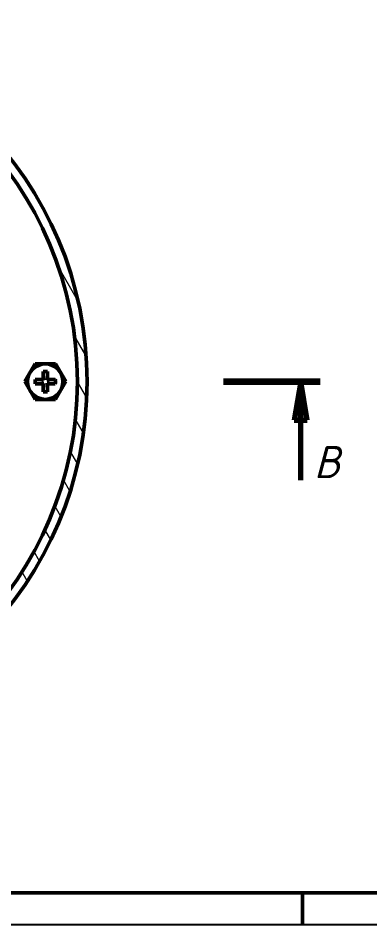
# Model space of a CAD drawing. Header units: millimetres. Extents: x 0 to 586, y -128 to 462.
# Drawn here: x 165.7 to 220.5, y 0 to 140.9 of the extents above; entities that cross this region are included whole.
import ezdxf

# ---------------------------------------------------------------- set-up
doc = ezdxf.new("R2010")
doc.units = ezdxf.units.MM
doc.linetypes.add('Сплошная', pattern=[0])
doc.linetypes.add('Штриховая (длинный-короткий)', pattern=[13.68, 9.12, -1.14, 2.28, -1.14])
doc.layers.add('Viewport1ForCustomObjects_0', color=7, linetype='Continuous')
doc.layers.add('Viewport3ForCustomObjects_0', color=7, linetype='Continuous')
for name, color, linetype, lineweight in [('Видимый контур (ГОСТ)', 7, 'Сплошная', 50), ('Кромка (ГОСТ)', 7, 'Сплошная', 50), ('Линия  разреза (ГОСТ)', 7, 'Штриховая (длинный-короткий)', 70), ('Штриховка (ГОСТ)', 7, 'Сплошная', 18)]:
    doc.layers.add(name, color=color, linetype=linetype, lineweight=lineweight)

# ---------------------------------------------------------------- blocks, each defined once
blk = doc.blocks.new('CustomObjectsInViewport3_0')
at = {"layer": 'Видимый контур (ГОСТ)', "ltscale": 1.31579}
for p, q in [((-10016.18, -10063), (-10014.59, -10060.25)), ((-10014.59, -10060.25), (-10011.41, -10060.25)), ((-10011.41, -10060.25), (-10009.82, -10063)), ((-10013.34, -10062.66), (-10013.34, -10061.44)), ((-10012.66, -10061.44), (-10012.66, -10062.66)), ((-10014.59, -10065.75), (-10016.18, -10063)), ((-10014.56, -10062.66), (-10013.34, -10062.66)), ((-10013.34, -10063.34), (-10014.56, -10063.34)), ((-10013.34, -10062.66), (-10013.3, -10062.7)), ((-10013.3, -10063.3), (-10013.34, -10063.34)), ((-10013.34, -10064.56), (-10013.34, -10063.34)), ((-10012.7, -10062.7), (-10012.66, -10062.66)), ((-10012.66, -10063.34), (-10012.7, -10063.3)), ((-10012.66, -10062.66), (-10011.44, -10062.66)), ((-10012.66, -10063.34), (-10012.66, -10064.56)), ((-10011.44, -10063.34), (-10012.66, -10063.34)), ((-10009.82, -10063), (-10011.41, -10065.75)), ((-10011.41, -10065.75), (-10014.59, -10065.75))]:
    blk.add_line(p, q, dxfattribs=at)
for centre, radius in [((-10063, -10063), 56.5), ((-10063, -10063), 55), ((-10013, -10063), 2.75)]:
    blk.add_circle(centre, radius, dxfattribs=at)
at = {"layer": 'Видимый контур (ГОСТ)', "ltscale": 1.31579, "extrusion": (0, 0, -1)}
for start, end in [(77.6438, 102.3562), (347.6438, 12.3562), (167.6438, 192.3562), (257.6438, 282.3562)]:
    blk.add_arc((10013, -10063), 1.6, start, end, dxfattribs=at)
at = {"layer": 'Видимый контур (ГОСТ)', "ltscale": 1.31579}
for points, weights, knots in [([(-10013.34, -10061.44), (-10013.34, -10061.53), (-10013.32, -10062.11), (-10013.3, -10062.57), (-10013.3, -10062.7)], [1.87913725821, 1.97175060236, 2.88984367579, 4.43328965765, 5.01632485671], [0.0391024, 0.0391024, 0.0391024, 0.0477453, 0.1266814, 0.2323788, 0.2323788, 0.2323788]), ([(-10012.7, -10062.7), (-10012.69, -10062.49), (-10012.67, -10061.73), (-10012.66, -10061.44)], [5.01632485671, 4.12700923652, 2.22261323409, 1.87913725821], [0.6424717, 0.6424717, 0.6424717, 0.8036941, 0.8357481, 0.8357481, 0.8357481]), ([(-10013.3, -10062.7), (-10013.51, -10062.69), (-10014.27, -10062.67), (-10014.56, -10062.66)], [5.01632485671, 4.12700923652, 2.22261323409, 1.87913725821], [0.6424717, 0.6424717, 0.6424717, 0.8036941, 0.8357481, 0.8357481, 0.8357481]), ([(-10014.56, -10063.34), (-10014.47, -10063.34), (-10013.89, -10063.32), (-10013.43, -10063.3), (-10013.3, -10063.3)], [1.87913725821, 1.97175060236, 2.88984367579, 4.43328965765, 5.01632485671], [0.0391024, 0.0391024, 0.0391024, 0.0477453, 0.1266814, 0.2323788, 0.2323788, 0.2323788]), ([(-10013.3, -10063.3), (-10013.31, -10063.51), (-10013.33, -10064.27), (-10013.34, -10064.56)], [5.01632485671, 4.12700923652, 2.22261323409, 1.87913725821], [0.6424717, 0.6424717, 0.6424717, 0.8036941, 0.8357481, 0.8357481, 0.8357481]), ([(-10011.44, -10062.66), (-10011.53, -10062.66), (-10012.11, -10062.68), (-10012.57, -10062.7), (-10012.7, -10062.7)], [1.87913725821, 1.97175060236, 2.88984367579, 4.43328965765, 5.01632485671], [0.0391024, 0.0391024, 0.0391024, 0.0477453, 0.1266814, 0.2323788, 0.2323788, 0.2323788]), ([(-10012.66, -10064.56), (-10012.66, -10064.47), (-10012.68, -10063.89), (-10012.7, -10063.43), (-10012.7, -10063.3)], [1.87913725821, 1.97175060236, 2.88984367579, 4.43328965765, 5.01632485671], [0.0391024, 0.0391024, 0.0391024, 0.0477453, 0.1266814, 0.2323788, 0.2323788, 0.2323788]), ([(-10012.7, -10063.3), (-10012.49, -10063.31), (-10011.73, -10063.33), (-10011.44, -10063.34)], [5.01632485671, 4.12700923652, 2.22261323409, 1.87913725821], [0.6424717, 0.6424717, 0.6424717, 0.8036941, 0.8357481, 0.8357481, 0.8357481])]:
    blk.add_rational_spline(points, weights, degree=2, knots=knots, dxfattribs=at)
at = {"layer": 'Штриховка (ГОСТ)', "linetype": 'Сплошная', "ltscale": 0.473684}
for p, q in [((-10007.99, -10050.32), (-10011.07, -10044.99)), ((-10006.68, -10058.96), (-10008.54, -10055.73)), ((-10014.99, -10060.95), (-10013.78, -10060.25)), ((-10010.45, -10061.99), (-10010.42, -10061.97)), ((-10006.61, -10065.43), (-10008, -10063.01)), ((-10015.19, -10064.72), (-10015.12, -10064.68)), ((-10007.11, -10070.91), (-10008.34, -10068.78)), ((-10008, -10075.71), (-10009.11, -10073.79)), ((-10009.18, -10080.02), (-10010.19, -10078.26)), ((-10010.58, -10083.95), (-10011.52, -10082.32)), ((-10012.15, -10087.57), (-10013.06, -10085.99)), ((-10013.89, -10090.91), (-10014.78, -10089.36)), ((-10015.8, -10093.96), (-10016.64, -10092.5))]:
    blk.add_line(p, q, dxfattribs=at)
blk = doc.blocks.new('CustomObjectsInViewport1_0')
at = {"layer": 'Кромка (ГОСТ)', "ltscale": 1.31579}
for p, q in [((20, 5), (415, 5)), ((210, 5), (210, 0))]:
    blk.add_line(p, q, dxfattribs=at)
at = {"layer": 'Кромка (ГОСТ)', "lineweight": 25, "ltscale": 0.657895}
blk.add_line((420, 0), (0, 0), dxfattribs=at)
at = {"layer": 'Линия  разреза (ГОСТ)', "linetype": 'Continuous', "lineweight": 140}
blk.add_line((197.72, 84.43), (212.72, 84.43), dxfattribs=at)
at = {"layer": 'Линия  разреза (ГОСТ)', "linetype": 'Сплошная', "ltscale": 1.842105}
for p, q in [((209.72, 84.43), (208.72, 78.43)), ((209.72, 78.43), (209.72, 84.43)), ((210.72, 78.43), (209.72, 84.43)), ((208.72, 78.43), (210.72, 78.43)), ((209.72, 69.13), (209.72, 78.43))]:
    blk.add_line(p, q, dxfattribs=at)
at = {"layer": 'Линия  разреза (ГОСТ)', "linetype": 'Continuous'}
blk.add_solid([(209.72, 84.43), (210.72, 78.43), (208.72, 78.43)], dxfattribs=at)
at = {"layer": 'Линия  разреза (ГОСТ)', "insert": (211.77, 74.43), "char_height": 5, "attachment_point": 1}
blk.add_mtext('\\fGOST Common|b0|i1;\\W1.;B', dxfattribs=at)

msp = doc.modelspace()

# ---------------------------------------------------------------- block references
at = {"layer": 'Viewport1ForCustomObjects_0'}
msp.add_blockref('CustomObjectsInViewport1_0', (0, 0), dxfattribs=at)
at = {"layer": 'Viewport3ForCustomObjects_0'}
msp.add_blockref('CustomObjectsInViewport3_0', (10182.97, 10147.43), dxfattribs=at)

doc.saveas('drawing.dxf')
